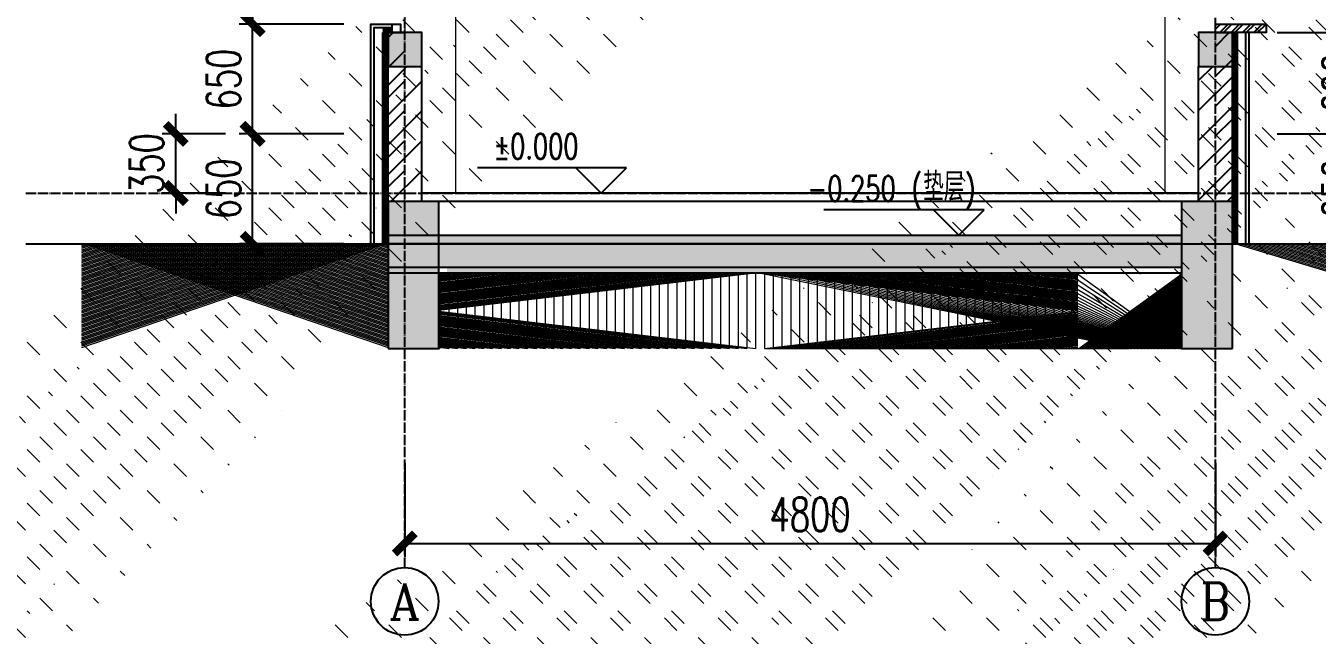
# Model space of a CAD drawing. Extents: x -202236 to 1002404, y -663931 to 1550022.
# Drawn here: x -124582 to -116937, y -333676 to -330069 of the extents above; entities that cross this region are included whole.
import ezdxf
from ezdxf.enums import TextEntityAlignment as Align

# ---------------------------------------------------------------- set-up
doc = ezdxf.new("R2010")
doc.units = 0
doc.linetypes.add('DOTE', pattern=[2.4200000000000004, 2, -0.2, 0.02, -0.2])
for name, color, linetype in [('25mm厚湿贴石材', 35, 'Continuous'), ('A-AXIS-D', 1, 'Continuous'), ('A-AXIS-DOTE', 14, 'DOTE'), ('A-AXIS-ELEV', 4, 'Continuous'), ('A-COLS', 6, 'Continuous'), ('A-HATCH-1', 252, 'Continuous'), ('A-HATCH-2', 251, 'Continuous'), ('A-SFCE', 30, 'Continuous'), ('A-WINDOW', 140, 'Continuous'), ('AS-WALL', 40, 'Continuous'), ('DIM', 173, 'Continuous'), ('PUB_HATCH', 8, 'Continuous'), ('PUB_TEXT', 7, 'Continuous')]:
    doc.layers.add(name, color=color, linetype=linetype)
doc.layers.add('A-WALL-HATCH', color=8, linetype='Continuous', lineweight=13)
doc.styles.add('_TCH_AXIS', font='COMPLEX', dxfattribs={"bigfont": 'GBCBIG'})
doc.styles.add('_TCH_DIM', font='SIMPLEX', dxfattribs={"bigfont": 'GBCBIG'})
doc.styles.add('DHTEXT-1', font='ROMANS.shx', dxfattribs={"width": 0.7, "bigfont": 'CHINESE.shx'})
doc.dimstyles.new('ZN80', dxfattribs={"dimscale": 80, "dimtxt": 2.5, "dimasz": 1.5, "dimexe": 1, "dimexo": 2, "dimgap": 0.9, "dimtad": 1, "dimdec": 0, "dimdsep": 46, "dimtxsty": 'DHTEXT-1', "dimblk": 'ARCHTICK', "dimcen": 2.5, "dimclrd": 173, "dimclre": 173, "dimclrt": 7, "dimazin": 2, "dimtfac": 0.4, "dimtdec": 0, "dimtix": 1, "dimtmove": 2, "dimatfit": 3, "dimfxl": 0, "dimtolj": 1, "dimtzin": 0, "dimarcsym": 0})
pattern_1 = [(45, (2366880.000007628, -521817.6963515249), (-88.3883830036575, 88.3883830036575), [])]
pattern_2 = [(45, (2366880.000007628, -517147.6963515246), (-88.3883830036575, 88.3883830036575), [])]

# ---------------------------------------------------------------- blocks, each defined once
blk = doc.blocks.new('_ArchTick')
at = {"color": 0, "linetype": 'ByBlock', "const_width": 0.4}
blk.add_lwpolyline([(-0.5, -0.5), (0.5, 0.5)], dxfattribs=at)
blk = doc.blocks.new('*D225')
at = {"layer": 'Defpoints', "color": 0, "ltscale": 800, "transparency": 16777216}
for p in [(-122339.2347881653, -332496.7353282776), (-117539.2347881662, -332496.7353282776), (-117539.2347881662, -333132.6864124145)]:
    blk.add_point(p, dxfattribs=at)
at = {"layer": 'DIM', "color": 173, "linetype": 'ByBlock', "lineweight": -2, "ltscale": 800, "transparency": 16777216}
for p, q in [((-122339.2347881653, -332656.7353282776), (-122339.2347881653, -333212.6864124145)), ((-117539.2347881662, -332656.7353282776), (-117539.2347881662, -333212.6864124145)), ((-122339.2347881653, -333132.6864124145), (-117539.2347881662, -333132.6864124145))]:
    blk.add_line(p, q, dxfattribs=at)
at = {"layer": 'DIM', "color": 173, "lineweight": -2, "ltscale": 800, "transparency": 16777216, "xscale": 120, "yscale": 120, "zscale": 120, "rotation": 180}
blk.add_blockref('_ArchTick', (-122339.2347881653, -333132.6864124145), dxfattribs=at)
at = {"layer": 'DIM', "color": 173, "lineweight": -2, "ltscale": 800, "transparency": 16777216, "xscale": 120, "yscale": 120, "zscale": 120}
blk.add_blockref('_ArchTick', (-117539.2347881662, -333132.6864124145), dxfattribs=at)
at = {"layer": 'DIM', "color": 7, "ltscale": 800, "transparency": 16777216, "insert": (-119939.2347881657, -332960.6864124145), "char_height": 200, "attachment_point": 5, "style": 'DHTEXT-1'}
blk.add_mtext('\\A1;4800', dxfattribs=at)
blk = doc.blocks.new('_FZH')
blk.add_lwpolyline([(-0.5, -0.5), (0.5, -0.5), (0.5, 0.5), (-0.5, 0.5)], close=True)
at = {"layer": 'PUB_HATCH'}
blk.add_solid([(-0.5, -0.5), (0.5, -0.5), (-0.5, 0.5), (0.5, 0.5)], dxfattribs=at)
blk = doc.blocks.new('99平面图例外参$0$$LinePat$夹层保温1')
at = {"color": 0}
for p, q in [((0, 0), (96.00000000000546, 0)), ((0, -50), (96.00000000000546, -50)), ((0, -100), (96.00000000000546, -50)), ((96.00000000000546, -100), (0, -50)), ((0, -100), (96.00000000000546, -100)), ((0, -150), (96.00000000000546, -150))]:
    blk.add_line(p, q, dxfattribs=at)
blk = doc.blocks.new('A$Cb263557b')
at = {"layer": 'PUB_HATCH'}
h = blk.add_hatch(dxfattribs=at)
h.set_pattern_fill('普通砖', color=256, scale=50, style=0)
h.set_pattern_definition(pattern_2)
h.paths.add_polyline_path([(101.2254104604945, 749.9999986762996), (-98.77458953950554, 749.9999986762996), (-98.77458953950554, -50), (101.2254104604945, -50)])
h = blk.add_hatch(dxfattribs=at)
h.set_pattern_fill('普通砖', color=256, scale=50, style=0)
h.set_pattern_definition(pattern_2)
h.paths.add_polyline_path([(4900.000000051688, 749.9999986762996), (4700.000000051688, 749.9999986762996), (4700.000000051688, -50.00000015739352), (4900.000000051688, -50.00000015739352)])
at = {"layer": 'AS-WALL'}
for p, q in [((-98.77458953950554, -50), (-98.77458956837654, 749.9999987486517)), ((101.2254104604945, -50), (101.2254104632884, 749.9999987486517)), ((4700.000000051688, -50.00000015739352), (4700.00000022538, 749.9999987486517)), ((4900.000000051688, -50.00000015739352), (4900.000000245869, 749.9999987486517))]:
    blk.add_line(p, q, dxfattribs=at)
at = {"layer": 'A-COLS', "xscale": 199.9999998877756, "yscale": 200.0000008141506, "zscale": 200.0000008141506}
for p in [(1.225410516373813, 849.9999990833458), (4800.000000301749, 849.9999990833458)]:
    blk.add_blockref('_FZH', p, dxfattribs=at)
blk = doc.blocks.new('20250913160636')
at = {"layer": 'A-HATCH-1'}
h = blk.add_hatch(dxfattribs=at)
h.set_pattern_fill('混凝土', color=256, scale=20)
h.set_pattern_definition([(49.99999999999999, (-40599805823.27579, -3386006250), (143.4520365201507, -12.55042699651902), [15, -165]), (355, (-40599805823.27579, -3386006250), (-27.7502667226, 150.4384267400024), [12, -132]), (100.4514, (-40599805811.32145, -3386006251.045868), (115.7018763428043, 137.8879084121907), [12.748038, -140.2284224]), (46.18420000000001, (-40599805823.27579, -3386006210), (213.4482097251289, -33.10380286580362), [22.5, -247.5]), (96.6356, (-40599805805.48844, -3386006212.758661), (186.9325411097407, 194.8235741800883), [19.1220576, -210.3426]), (351.1842, (-40599805823.27579, -3386006210), (186.9323890267254, 194.8237201850649), [18, -198]), (21, (-40599805803.27579, -3386006220), (119.3814104236923, -80.52377813306776), [15, -165]), (326.0000000000001, (-40599805803.27579, -3386006220), (48.66306638431634, 145.0300090093706), [12, -132]), (71.4514, (-40599805793.32734, -3386006226.710321), (168.044525716298, 64.50609934199048), [12.748038, -140.2284224]), (37.50000000000001, (-40599805823.27579, -3386006250), (2.431971063458134, 66.5787707662623), [0, -130.4, 0, -134, 0, -132.5]), (7.499999999999999, (-40599805823.27579, -3386006250), (52.61390748842972, 78.88234237647205), [0, -76.39999999999999, 0, -127.4, 0, -50.5]), (327.5, (-40599805867.87579, -3386006250), (106.7644872344818, -4.510974346875951), [0, -50, 0, -156, 0, -207]), (317.5, (-40599805887.87579, -3386006250), (116.6372338684772, 20.02099646646354), [0, -65, 0, -103.6, 0, -147])])
h.paths.add_polyline_path([(150.0000076284632, -5110.000000000466), (150.0000076284632, -4920.000000000466), (4199.999999999069, -4920.000000000466), (4199.999999999069, -5110.000000000466)])
h.paths.add_polyline_path([(4800.000000000931, -5110.000000000466), (4800.000000000931, -4920.000000000466), (4199.999999999069, -4920.000000000466), (4199.999999999069, -5110.000000000466)])
h = blk.add_hatch(dxfattribs=at)
h.set_pattern_fill('砂石碎砖', color=256, scale=10)
h.set_pattern_definition([(49.99999999999999, (-40599805823.27579, -3386006250), (71.72601810686645, -6.275213369701991), [7.5, -82.5]), (355, (-40599805823.27579, -3386006250), (-13.8751326639637, 75.21921330899217), [6, -66]), (100.4514, (-40599805817.29862, -3386006250.522934), (57.85093817140216, 68.94395420609536), [6.374019000000001, -70.114211]), (46.18420000000001, (-40599805823.27579, -3386006230), (106.724104285309, -16.55190087902807), [11.25, -123.75]), (96.6356, (-40599805814.38211, -3386006231.379331), (93.46627015754987, 97.41178704382244), [9.561028799999999, -105.1713]), (351.1842, (-40599805823.27579, -3386006230), (93.46619451336272, 97.41186009253246), [9, -99]), (21, (-40599805813.27579, -3386006235), (59.69070514017258, -40.2618888798178), [7.5, -82.5]), (326.0000000000001, (-40599805813.27579, -3386006235), (24.33153377248448, 72.51500411325027), [6, -66]), (71.4514, (-40599805808.30157, -3386006238.355161), (84.02226285814899, 32.25304967099524), [6.374019000000001, -70.114211])])
h.paths.add_polyline_path([(250.0000076284632, -5110.000000000466), (3999.999999999069, -5110.000000000466), (3999.999999995343, -5145.000000365544), (250.0000076247379, -5145.000000365544)])
at = {"layer": 'A-HATCH-2'}
h = blk.add_hatch(dxfattribs=at)
h.set_pattern_fill('ANSI32', color=256, scale=10)
h.set_pattern_definition([(45, (2317210.000007628, -521907.452026525), (-33.67596045400933, 33.67596045400933), []), (45, (2317232.450657628, -521907.452026525), (-33.67596045400933, 33.67596045400933), [])])
h.paths.add_polyline_path([(4799.999999999069, -2320.000001317472), (5099.999999999069, -2320.000001317472), (5099.999999999069, -2370.000001317472), (4800.000000007916, -2370.000001316424)])
h.paths.add_polyline_path([(4799.999999999069, -3670.000001324108), (5099.999999999069, -3670.000001324108), (5099.999999999069, -3720.000001324108), (4800.000000007916, -3720.000001323177)])
at = {"layer": 'A-WALL-HATCH'}
h = blk.add_hatch(dxfattribs=at)
h.set_pattern_fill('夯实土壤', color=256, scale=40)
h.set_pattern_definition([(45, (-40599805990.577, -3386006200), (-158.9576044107359, 158.9576044107359), []), (45, (-40599805906.577, -3386006200), (-158.9576044107359, 158.9576044107359), []), (45, (-40599805822.577, -3386006200), (-158.9576044107359, 158.9576044107359), []), (135, (-40599805990.577, -3386006200), (-158.9576044107359, -158.9576044107359), [106, -118.8]), (135, (-40599805948.577, -3386006158), (-158.9576044107359, -158.9576044107359), [106, -118.8]), (135, (-40599805906.577, -3386006116), (-158.9576044107359, -158.9576044107359), [106, -118.8])])
h.paths.add_polyline_path([(201.2254104656167, -5145.000000362517), (3985.498786931392, -5145.000000362517), (3985.498786931857, -5590.000000000466), (201.2254104660824, -5590.000000000466)])
h.paths.add_polyline_path([(-1911.225410461426, -4970.000000000466), (-98.77458953950554, -4970.000000000466), (-98.77458953950554, -5590.000000000466), (-1911.225410461426, -5590.000000000466)])
h.paths.add_polyline_path([(4598.774589538574, -5590.000000000466), (4598.774589549284, -5145.000000247383), (3985.498786930926, -5145.000000247383), (3985.498786931857, -5590.000000000466)])
h.paths.add_polyline_path([(6960.000007628463, -5590.000000000466), (6960.000007628463, -4970.000000000698), (4898.774589538574, -4970.000000000466), (4898.774589538574, -5590.000000000466)])
at = {"layer": 'PUB_HATCH'}
h = blk.add_hatch(dxfattribs=at)
h.set_pattern_fill('普通砖', color=256, scale=50, style=0)
h.set_pattern_definition(pattern_1)
h.paths.add_polyline_path([(-9.313225746154785e-10, -4720.000000000466), (-9.313225746154785e-10, -3720.00000137859), (-100.0000000009313, -3720.00000137859), (-100.0000000009313, -4720.000000000466)])
h = blk.add_hatch(dxfattribs=at)
h.set_pattern_fill('普通砖', color=256, scale=50, style=0)
h.set_pattern_definition(pattern_1)
h.paths.add_polyline_path([(4900, -4720.000000000466), (4900, -3720.000001324108), (4800, -3720.000001324108), (4800, -4720.000000000466)])
at = {"layer": '25mm厚湿贴石材'}
for points in [[(-200.0000000139698, -4970.000000000466), (-200.0000000139698, -3670.000001323642), (-75.00000013411045, -3670.000001323642)], [(-180.0000000139698, -4970.000000000466), (-180.0000000139698, -3690.000001323642), (-75.00000013411045, -3690.000001323642)], [(4980.000000013039, -4970.000000000466), (4980.000000013039, -3720.000001324108)], [(5000.000000013039, -4970.000000000466), (5000.000000013039, -3720.000001324108)]]:
    blk.add_lwpolyline(points, dxfattribs=at)
at = {"layer": 'A-AXIS-ELEV'}
for p, q in [((1313.275802611373, -4520.000000000466), (430.0000076284632, -4520.000000000466)), ((1163.275802611373, -4670.000000000466), (1013.275802611373, -4520.000000000466)), ((1163.275802611373, -4670.000000000466), (1313.275802611373, -4520.000000000466)), ((3430.000007628463, -4770.000000000466), (2480.932024636772, -4770.000000000466)), ((3280.000007628463, -4920.000000000466), (3130.000007628463, -4770.000000000466)), ((3280.000007628463, -4920.000000000466), (3430.000007628463, -4770.000000000466))]:
    blk.add_line(p, q, dxfattribs=at)
at = {"layer": 'A-SFCE'}
for p, q in [((4600, -4719.999999486376), (4.656612873077393e-09, -4720.000000000466)), ((4199.999999999069, -4669.999999531079), (101.2254104597378, -4669.999999989152)), ((4700.000000061612, -4670.000002406556), (4150.000007628463, -4670.000000000466)), ((-100.0000000009313, -4920.000000000466), (4598.774589538574, -4920.000000000466)), ((4598.774589538574, -4970.000000000466), (-100.0000000009313, -4970.000000000466)), ((-100.0000000009313, -4970.000000000466), (4598.774589538574, -4970.000000000466)), ((4900, -4969.999999523629), (6960.000007628463, -4969.999999523629)), ((4598.774589538574, -5145.000000231317), (-100.0000000009313, -5145.000000477303))]:
    blk.add_line(p, q, dxfattribs=at)
blk.add_lwpolyline([(4598.774589538574, -5110.000000000466), (-100.0000000009313, -5110.000000000466)], dxfattribs=at)
at = {"layer": 'A-WALL-HATCH'}
for p, q in [((299.9999999990687, -1190.000000000466), (299.9999999990687, -4670.000000000466)), ((4500, -1190.000000000466), (4500, -4670.000000000466)), ((-1.341104507446289e-07, -2320.000002983725), (-1.331791281700134e-07, -3717.452028184896))]:
    blk.add_line(p, q, dxfattribs=at)
at = {"layer": 'A-WINDOW'}
blk.add_lwpolyline([(-25.00000013411045, -3720.000002983492), (-75.00000013411045, -3720.000002983492), (-75.00000013411045, -3670.000002983492), (-25.00000013411045, -3670.000002983492)], close=True, dxfattribs=at)
blk.add_lwpolyline([(4799.999999999069, -3670.000001324108), (5099.999999999069, -3670.000001324108), (5099.999999999069, -3720.000001324108), (4800.000000007916, -3720.000001323177), (4800.000000007916, -3670.000001330627)], dxfattribs=at)
at = {"layer": 'AS-WALL'}
for p, q in [((-100.0000000009313, -4720.000000000466), (-100.0000000009313, -3720.00000137859)), ((-100.0000000009313, -3720.00000137859), (-9.313225746154785e-10, -3720.00000137859)), ((4800, -3720.000001324108), (4900, -3720.000001324108)), ((4900, -4720.000000000466), (4900, -3720.000001324108)), ((-100.0000000009313, -4720.000000000466), (-98.7745893993415, -4720.000000157859))]:
    blk.add_line(p, q, dxfattribs=at)
at = {"ltscale": 800}
blk.add_blockref('A$Cb263557b', (-9.313225746154785e-10, -4670.000000000466), dxfattribs=at)
at = {"layer": 'A-COLS', "xscale": 300, "yscale": 870, "zscale": 870}
blk.add_blockref('_FZH', (51.22541046049446, -5155.000000000466), dxfattribs=at)
at = {"layer": 'A-COLS', "xscale": 870.0000000000009, "yscale": 300.0000000000002, "zscale": 300, "rotation": 90}
blk.add_blockref('_FZH', (4750, -5155.000000000466), dxfattribs=at)
at = {"layer": 'A-HATCH-2', "zscale": 0.2}
for p, xscale, yscale, rotation in [((-130.0000001257285, -3720.000001605367), -0.2864583333551449, 0.2, 180), ((-130.0000001131557, -3739.230772248004), 0.2003205125996483, 0.2000000000000002, 90), ((-130.0000001131557, -3758.461541457567), 0.2003205125996483, 0.2000000000000002, 90), ((-102.5000001238659, -3720.000001605367), -0.2864583333551449, 0.2, 180), ((4929.999999845866, -3739.230772248004), -0.2003205125996481, 0.2, 270), ((4929.999999845866, -3758.461541457567), -0.2003205125996481, 0.2, 270), ((-130.0000001131557, -3777.692310667131), 0.2003205125996483, 0.2000000000000002, 90), ((-130.0000001131557, -3796.923079876695), 0.2003205125996483, 0.2000000000000002, 90), ((-130.0000001131557, -3816.153849086259), 0.2003205125996483, 0.2000000000000002, 90), ((-130.0000001131557, -3835.384618295822), 0.2003205125996483, 0.2000000000000002, 90), ((4929.999999845866, -3777.692310667131), -0.2003205125996481, 0.2, 270), ((4929.999999845866, -3796.923079876695), -0.2003205125996481, 0.2, 270), ((4929.999999845866, -3816.153849086259), -0.2003205125996481, 0.2, 270), ((4929.999999845866, -3835.384618295822), -0.2003205125996481, 0.2, 270), ((-130.0000001131557, -3854.615387505386), 0.2003205125996483, 0.2000000000000002, 90), ((-130.0000001131557, -3873.84615671495), 0.2003205125996483, 0.2000000000000002, 90), ((-130.0000001131557, -3893.076925924513), 0.2003205125996483, 0.2000000000000002, 90), ((-130.0000001131557, -3912.307695134077), 0.2003205125996483, 0.2000000000000002, 90), ((4929.999999845866, -3854.615387505386), -0.2003205125996481, 0.2, 270), ((4929.999999845866, -3873.84615671495), -0.2003205125996481, 0.2, 270), ((4929.999999845866, -3893.076925924513), -0.2003205125996481, 0.2, 270), ((4929.999999845866, -3912.307695134077), -0.2003205125996481, 0.2, 270), ((-130.0000001131557, -3931.538464343641), 0.2003205125996483, 0.2000000000000002, 90), ((-130.0000001131557, -3950.769233553205), 0.2003205125996483, 0.2000000000000002, 90), ((-130.0000001131557, -3970.000002762768), 0.2003205125996483, 0.2000000000000002, 90), ((-130.0000001131557, -3989.230771972332), 0.2003205125996483, 0.2000000000000002, 90), ((4929.999999845866, -3931.538464343641), -0.2003205125996481, 0.2, 270), ((4929.999999845866, -3950.769233553205), -0.2003205125996481, 0.2, 270), ((4929.999999845866, -3970.000002762768), -0.2003205125996481, 0.2, 270), ((4929.999999845866, -3989.230771972332), -0.2003205125996481, 0.2, 270), ((-130.0000001131557, -4008.461541181896), 0.2003205125996483, 0.2000000000000002, 90), ((-130.0000001131557, -4027.69231039146), 0.2003205125996483, 0.2000000000000002, 90), ((-130.0000001131557, -4046.923079601023), 0.2003205125996483, 0.2000000000000002, 90), ((-130.0000001131557, -4066.153848810587), 0.2003205125996483, 0.2000000000000002, 90), ((4929.999999845866, -4008.461541181896), -0.2003205125996481, 0.2, 270), ((4929.999999845866, -4027.69231039146), -0.2003205125996481, 0.2, 270), ((4929.999999845866, -4046.923079601023), -0.2003205125996481, 0.2, 270), ((4929.999999845866, -4066.153848810587), -0.2003205125996481, 0.2, 270), ((-130.0000001131557, -4085.384618020151), 0.2003205125996483, 0.2000000000000002, 90), ((-130.0000001131557, -4104.615387229715), 0.2003205125996483, 0.2000000000000002, 90), ((-130.0000001131557, -4123.846156439278), 0.2003205125996483, 0.2000000000000002, 90), ((-130.0000001131557, -4143.076925648842), 0.2003205125996483, 0.2000000000000002, 90), ((4929.999999845866, -4085.384618020151), -0.2003205125996481, 0.2, 270), ((4929.999999845866, -4104.615387229715), -0.2003205125996481, 0.2, 270), ((4929.999999845866, -4123.846156439278), -0.2003205125996481, 0.2, 270), ((4929.999999845866, -4143.076925648842), -0.2003205125996481, 0.2, 270), ((-130.0000001131557, -4162.307694858406), 0.2003205125996483, 0.2000000000000002, 90), ((-130.0000001131557, -4181.538464067969), 0.2003205125996483, 0.2000000000000002, 90), ((-130.0000001131557, -4200.76923327765), 0.2003205125996483, 0.2000000000000002, 90), ((-130.0000001131557, -4220.000002487213), 0.2003205125996483, 0.2000000000000002, 90), ((4929.999999845866, -4162.307694858406), -0.2003205125996481, 0.2, 270), ((4929.999999845866, -4181.538464067969), -0.2003205125996481, 0.2, 270), ((4929.999999845866, -4200.76923327765), -0.2003205125996481, 0.2, 270), ((4929.999999845866, -4220.000002487213), -0.2003205125996481, 0.2, 270), ((-130.0000001131557, -4239.230771696777), 0.2003205125996483, 0.2000000000000002, 90), ((-130.0000001131557, -4258.461540906341), 0.2003205125996483, 0.2000000000000002, 90), ((-130.0000001131557, -4277.692310115905), 0.2003205125996483, 0.2000000000000002, 90), ((-130.0000001131557, -4296.923079325468), 0.2003205125996483, 0.2000000000000002, 90), ((4929.999999845866, -4239.230771696777), -0.2003205125996481, 0.2, 270), ((4929.999999845866, -4258.461540906341), -0.2003205125996481, 0.2, 270), ((4929.999999845866, -4277.692310115905), -0.2003205125996481, 0.2, 270), ((4929.999999845866, -4296.923079325468), -0.2003205125996481, 0.2, 270), ((-130.0000001131557, -4316.153848535032), 0.2003205125996483, 0.2000000000000002, 90), ((-130.0000001131557, -4335.384617744596), 0.2003205125996483, 0.2000000000000002, 90), ((-130.0000001131557, -4354.615386954159), 0.2003205125996483, 0.2000000000000002, 90), ((-130.0000001131557, -4373.846156163723), 0.2003205125996483, 0.2000000000000002, 90), ((4929.999999845866, -4316.153848535032), -0.2003205125996481, 0.2, 270), ((4929.999999845866, -4335.384617744596), -0.2003205125996481, 0.2, 270), ((4929.999999845866, -4354.615386954159), -0.2003205125996481, 0.2, 270), ((4929.999999845866, -4373.846156163723), -0.2003205125996481, 0.2, 270), ((-130.0000001131557, -4393.076925373287), 0.2003205125996483, 0.2000000000000002, 90), ((-130.0000001131557, -4412.307694582851), 0.2003205125996483, 0.2000000000000002, 90), ((-130.0000001131557, -4431.538463792414), 0.2003205125996483, 0.2000000000000002, 90), ((-130.0000001131557, -4450.769233001978), 0.2003205125996483, 0.2000000000000002, 90), ((4929.999999845866, -4393.076925373287), -0.2003205125996481, 0.2, 270), ((4929.999999845866, -4412.307694582851), -0.2003205125996481, 0.2, 270), ((4929.999999845866, -4431.538463792414), -0.2003205125996481, 0.2, 270), ((4929.999999845866, -4450.769233001978), -0.2003205125996481, 0.2, 270), ((-130.0000001131557, -4470.000002211542), 0.2003205125996483, 0.2000000000000002, 90), ((-130.0000001131557, -4489.230771421106), 0.2003205125996483, 0.2000000000000002, 90), ((-130.0000001131557, -4508.461540630786), 0.2003205125996483, 0.2000000000000002, 90), ((-130.0000001131557, -4527.692309840349), 0.2003205125996483, 0.2000000000000002, 90), ((4929.999999845866, -4470.000002211542), -0.2003205125996481, 0.2, 270), ((4929.999999845866, -4489.230771421106), -0.2003205125996481, 0.2, 270), ((4929.999999845866, -4508.461540630786), -0.2003205125996481, 0.2, 270), ((4929.999999845866, -4527.692309840349), -0.2003205125996481, 0.2, 270), ((-130.0000001131557, -4546.923079049913), 0.2003205125996483, 0.2000000000000002, 90), ((-130.0000001131557, -4566.153848259477), 0.2003205125996483, 0.2000000000000002, 90), ((-130.0000001131557, -4585.384617469041), 0.2003205125996483, 0.2000000000000002, 90), ((-130.0000001131557, -4604.615386678604), 0.2003205125996483, 0.2000000000000002, 90), ((4929.999999845866, -4546.923079049913), -0.2003205125996481, 0.2, 270), ((4929.999999845866, -4566.153848259477), -0.2003205125996481, 0.2, 270), ((4929.999999845866, -4585.384617469041), -0.2003205125996481, 0.2, 270), ((4929.999999845866, -4604.615386678604), -0.2003205125996481, 0.2, 270), ((-130.0000001131557, -4623.846155888168), 0.2003205125996483, 0.2000000000000002, 90), ((-130.0000001131557, -4643.076925097732), 0.2003205125996483, 0.2000000000000002, 90), ((-130.0000001131557, -4662.307694307296), 0.2003205125996483, 0.2000000000000002, 90), ((-130.0000001131557, -4681.538463516859), 0.2003205125996483, 0.2000000000000002, 90), ((4929.999999845866, -4623.846155888168), -0.2003205125996481, 0.2, 270), ((4929.999999845866, -4643.076925097732), -0.2003205125996481, 0.2, 270), ((4929.999999845866, -4662.307694307296), -0.2003205125996481, 0.2, 270), ((4929.999999845866, -4681.538463516859), -0.2003205125996481, 0.2, 270), ((-130.0000001131557, -4700.769232726423), 0.2003205125996483, 0.2000000000000002, 90), ((-130.0000001131557, -4720.000001935987), 0.2003205125996483, 0.2000000000000002, 90), ((-130.0000001131557, -4739.230771145551), 0.2003205125996483, 0.2000000000000002, 90), ((-130.0000001131557, -4758.461540355114), 0.2003205125996483, 0.2000000000000002, 90), ((4929.999999845866, -4700.769232726423), -0.2003205125996481, 0.2, 270), ((4929.999999845866, -4720.000001935987), -0.2003205125996481, 0.2, 270), ((4929.999999845866, -4739.230771145551), -0.2003205125996481, 0.2, 270), ((4929.999999845866, -4758.461540355114), -0.2003205125996481, 0.2, 270), ((-130.0000001131557, -4777.692309564678), 0.2003205125996483, 0.2000000000000002, 90), ((-130.0000001131557, -4796.923078774242), 0.2003205125996483, 0.2000000000000002, 90), ((-130.0000001131557, -4816.153847983805), 0.2003205125996483, 0.2000000000000002, 90), ((-130.0000001131557, -4835.384617193369), 0.2003205125996483, 0.2000000000000002, 90), ((4929.999999845866, -4777.692309564678), -0.2003205125996481, 0.2, 270), ((4929.999999845866, -4796.923078774242), -0.2003205125996481, 0.2, 270), ((4929.999999845866, -4816.153847983805), -0.2003205125996481, 0.2, 270), ((4929.999999845866, -4835.384617193369), -0.2003205125996481, 0.2, 270), ((-130.0000001131557, -4854.615386402933), 0.2003205125996483, 0.2000000000000002, 90), ((-130.0000001131557, -4873.846155612497), 0.2003205125996483, 0.2000000000000002, 90), ((-130.0000001131557, -4893.07692482206), 0.2003205125996483, 0.2000000000000002, 90), ((-130.0000001131557, -4912.307694031624), 0.2003205125996483, 0.2000000000000002, 90), ((4929.999999845866, -4854.615386402933), -0.2003205125996481, 0.2, 270), ((4929.999999845866, -4873.846155612497), -0.2003205125996481, 0.2, 270), ((4929.999999845866, -4893.07692482206), -0.2003205125996481, 0.2, 270), ((4929.999999845866, -4912.307694031624), -0.2003205125996481, 0.2, 270), ((-130.0000001131557, -4931.538463241188), 0.2003205125996483, 0.2000000000000002, 90), ((-130.0000001131557, -4950.769232450752), 0.2003205125996483, 0.2000000000000002, 90), ((-130.0000001131557, -4970.000001660315), 0.2003205125996483, 0.2000000000000002, 90), ((4929.999999845866, -4931.538463241188), -0.2003205125996481, 0.2, 270), ((4929.999999845866, -4950.769232450752), -0.2003205125996481, 0.2, 270), ((4929.999999845866, -4970.000001660315), -0.2003205125996481, 0.2, 270)]:
    blk.add_blockref('99平面图例外参$0$$LinePat$夹层保温1', p, dxfattribs=dict(at, xscale=xscale, yscale=yscale, rotation=rotation))
at = {"layer": 'PUB_TEXT', "style": '_TCH_DIM', "width": 0.7058823529411765}
for s, p in [('%%P0.000', (525.0000076284632, -4467.500000000466)), ('-0.250', (2385.000010171439, -4717.500000000466)), ('(', (3000.000010171439, -4717.500000000466)), (')', (3315.744691022672, -4717.500000000466))]:
    blk.add_text(s, height=148.75, dxfattribs=at).set_placement(p)
at = {"layer": 'PUB_TEXT', "style": '_TCH_DIM'}
blk.add_text('垫层', height=168.7943262411347, dxfattribs=at).set_placement((3070.000010171439, -4717.500000000466))
blk = doc.blocks.new('*D444')
at = {"layer": 'Defpoints', "color": 0, "ltscale": 800, "transparency": 16777216}
for p in [(-117334.6002992917, -328708.6451195757), (-117334.6002992917, -330108.6451195757), (-116634.1142836682, -330108.6451195757)]:
    blk.add_point(p, dxfattribs=at)
at = {"layer": 'DIM', "color": 173, "linetype": 'ByBlock', "lineweight": -2, "ltscale": 800, "transparency": 16777216}
for p, q in [((-117174.6002992917, -328708.6451195757), (-116554.1142836682, -328708.6451195757)), ((-116634.1142836682, -328708.6451195757), (-116634.1142836682, -330108.6451195757)), ((-117174.6002992917, -330108.6451195757), (-116554.1142836682, -330108.6451195757))]:
    blk.add_line(p, q, dxfattribs=at)
at = {"layer": 'DIM', "color": 173, "lineweight": -2, "ltscale": 800, "transparency": 16777216, "xscale": 120, "yscale": 120, "zscale": 120}
for p, rotation in [((-116634.1142836682, -328708.6451195757), 90), ((-116634.1142836682, -330108.6451195757), 270)]:
    blk.add_blockref('_ArchTick', p, dxfattribs=dict(at, rotation=rotation))
at = {"layer": 'DIM', "color": 7, "ltscale": 800, "transparency": 16777216, "insert": (-116806.1142836683, -329408.6451195757), "char_height": 200, "attachment_point": 5, "rotation": 90, "style": 'DHTEXT-1'}
blk.add_mtext('\\A1;1400', dxfattribs=at)
blk = doc.blocks.new('*D445')
at = {"layer": 'Defpoints', "color": 0, "ltscale": 800, "transparency": 16777216}
for p in [(-117334.600296114, -330708.6451193932), (-116634.1142836683, -330708.6451193932), (-117334.600296114, -331358.6451194204)]:
    blk.add_point(p, dxfattribs=at)
at = {"layer": 'DIM', "color": 173, "linetype": 'ByBlock', "lineweight": -2, "ltscale": 800, "transparency": 16777216}
for p, q in [((-117174.600296114, -330708.6451193932), (-116554.1142836683, -330708.6451193932)), ((-116634.1142836683, -331358.6451194204), (-116634.1142836683, -330708.6451193932)), ((-117174.600296114, -331358.6451194204), (-116554.1142836683, -331358.6451194204))]:
    blk.add_line(p, q, dxfattribs=at)
at = {"layer": 'DIM', "color": 173, "lineweight": -2, "ltscale": 800, "transparency": 16777216, "xscale": 120, "yscale": 120, "zscale": 120}
for p, rotation in [((-116634.1142836683, -330708.6451193932), 90), ((-116634.1142836683, -331358.6451194204), 270)]:
    blk.add_blockref('_ArchTick', p, dxfattribs=dict(at, rotation=rotation))
at = {"layer": 'DIM', "color": 7, "ltscale": 800, "transparency": 16777216, "insert": (-116806.1142836683, -331033.6451194067), "char_height": 200, "attachment_point": 5, "rotation": 90, "style": 'DHTEXT-1'}
blk.add_mtext('\\A1;650', dxfattribs=at)
blk = doc.blocks.new('*D447')
at = {"layer": 'Defpoints', "color": 0, "ltscale": 800, "transparency": 16777216}
for p in [(-117334.6002992917, -330108.6451195757), (-116634.1142836683, -330108.6451195757), (-117334.600296114, -330708.6451193932)]:
    blk.add_point(p, dxfattribs=at)
at = {"layer": 'DIM', "color": 173, "linetype": 'ByBlock', "lineweight": -2, "ltscale": 800, "transparency": 16777216}
for p, q in [((-117174.6002992917, -330108.6451195757), (-116554.1142836683, -330108.6451195757)), ((-116634.1142836683, -330708.6451193932), (-116634.1142836683, -330108.6451195757)), ((-117174.600296114, -330708.6451193932), (-116554.1142836683, -330708.6451193932))]:
    blk.add_line(p, q, dxfattribs=at)
at = {"layer": 'DIM', "color": 173, "lineweight": -2, "ltscale": 800, "transparency": 16777216, "xscale": 120, "yscale": 120, "zscale": 120}
for p, rotation in [((-116634.1142836683, -330108.6451195757), 90), ((-116634.1142836683, -330708.6451193932), 270)]:
    blk.add_blockref('_ArchTick', p, dxfattribs=dict(at, rotation=rotation))
at = {"layer": 'DIM', "color": 7, "ltscale": 800, "transparency": 16777216, "insert": (-116806.1142836683, -330408.6451194844), "char_height": 200, "attachment_point": 5, "rotation": 90, "style": 'DHTEXT-1'}
blk.add_mtext('\\A1;600', dxfattribs=at)
blk = doc.blocks.new('*D452')
at = {"layer": 'Defpoints', "color": 0, "ltscale": 800, "transparency": 16777216}
for p in [(-122539.2347881793, -328758.6451196495), (-123239.7208038034, -330058.6451195757), (-122539.2347881793, -330058.6451195757)]:
    blk.add_point(p, dxfattribs=at)
at = {"layer": 'DIM', "color": 173, "linetype": 'ByBlock', "lineweight": -2, "ltscale": 800, "transparency": 16777216}
for p, q in [((-122699.2347881793, -328758.6451196495), (-123319.7208038034, -328758.6451196495)), ((-123239.7208038034, -328758.6451196495), (-123239.7208038034, -330058.6451195757)), ((-122699.2347881793, -330058.6451195757), (-123319.7208038034, -330058.6451195757))]:
    blk.add_line(p, q, dxfattribs=at)
at = {"layer": 'DIM', "color": 173, "lineweight": -2, "ltscale": 800, "transparency": 16777216, "xscale": 120, "yscale": 120, "zscale": 120}
for p, rotation in [((-123239.7208038034, -328758.6451196495), 90), ((-123239.7208038034, -330058.6451195757), 270)]:
    blk.add_blockref('_ArchTick', p, dxfattribs=dict(at, rotation=rotation))
at = {"layer": 'DIM', "color": 7, "ltscale": 800, "transparency": 16777216, "insert": (-123411.7208038034, -329408.6451196126), "char_height": 200, "attachment_point": 5, "rotation": 90, "style": 'DHTEXT-1'}
blk.add_mtext('\\A1;1300', dxfattribs=at)
blk = doc.blocks.new('*D453')
at = {"layer": 'Defpoints', "color": 0, "ltscale": 800, "transparency": 16777216}
for p in [(-123239.7208038032, -330708.6451193932), (-122539.234791357, -330708.6451193932), (-122539.234791357, -331358.6451194204)]:
    blk.add_point(p, dxfattribs=at)
at = {"layer": 'DIM', "color": 173, "linetype": 'ByBlock', "lineweight": -2, "ltscale": 800, "transparency": 16777216}
for p, q in [((-122699.234791357, -330708.6451193932), (-123319.7208038032, -330708.6451193932)), ((-123239.7208038032, -331358.6451194204), (-123239.7208038032, -330708.6451193932)), ((-122699.234791357, -331358.6451194204), (-123319.7208038032, -331358.6451194204))]:
    blk.add_line(p, q, dxfattribs=at)
at = {"layer": 'DIM', "color": 173, "lineweight": -2, "ltscale": 800, "transparency": 16777216, "xscale": 120, "yscale": 120, "zscale": 120}
for p, rotation in [((-123239.7208038032, -330708.6451193932), 90), ((-123239.7208038032, -331358.6451194204), 270)]:
    blk.add_blockref('_ArchTick', p, dxfattribs=dict(at, rotation=rotation))
at = {"layer": 'DIM', "color": 7, "ltscale": 800, "transparency": 16777216, "insert": (-123411.7208038033, -331033.6451194067), "char_height": 200, "attachment_point": 5, "rotation": 90, "style": 'DHTEXT-1'}
blk.add_mtext('\\A1;650', dxfattribs=at)
blk = doc.blocks.new('*D455')
at = {"layer": 'Defpoints', "color": 0, "ltscale": 800, "transparency": 16777216}
for p in [(-123239.7208038032, -330058.6451195757), (-122539.2347881793, -330058.6451195757), (-122539.234791357, -330708.6451193932)]:
    blk.add_point(p, dxfattribs=at)
at = {"layer": 'DIM', "color": 173, "linetype": 'ByBlock', "lineweight": -2, "ltscale": 800, "transparency": 16777216}
for p, q in [((-122699.2347881793, -330058.6451195757), (-123319.7208038032, -330058.6451195757)), ((-123239.7208038032, -330708.6451193932), (-123239.7208038032, -330058.6451195757)), ((-122699.234791357, -330708.6451193932), (-123319.7208038032, -330708.6451193932))]:
    blk.add_line(p, q, dxfattribs=at)
at = {"layer": 'DIM', "color": 173, "lineweight": -2, "ltscale": 800, "transparency": 16777216, "xscale": 120, "yscale": 120, "zscale": 120}
for p, rotation in [((-123239.7208038032, -330058.6451195757), 90), ((-123239.7208038032, -330708.6451193932), 270)]:
    blk.add_blockref('_ArchTick', p, dxfattribs=dict(at, rotation=rotation))
at = {"layer": 'DIM', "color": 7, "ltscale": 800, "transparency": 16777216, "insert": (-123411.7208038033, -330383.6451194844), "char_height": 200, "attachment_point": 5, "rotation": 90, "style": 'DHTEXT-1'}
blk.add_mtext('\\A1;650', dxfattribs=at)
blk = doc.blocks.new('*D456')
at = {"layer": 'Defpoints', "color": 0, "ltscale": 800, "transparency": 16777216}
for p in [(-123695.1827531937, -330708.6451193934), (-123239.720803803, -330708.6451193934), (-123239.720803803, -331058.645119041)]:
    blk.add_point(p, dxfattribs=at)
at = {"layer": 'DIM', "color": 173, "linetype": 'ByBlock', "lineweight": -2, "ltscale": 800, "transparency": 16777216}
for p, q in [((-123695.1827531937, -330708.6451193934), (-123695.1827531937, -330588.6451193934)), ((-123399.720803803, -330708.6451193934), (-123775.1827531937, -330708.6451193934)), ((-123695.1827531937, -331058.645119041), (-123695.1827531937, -330708.6451193934)), ((-123399.720803803, -331058.645119041), (-123775.1827531937, -331058.645119041)), ((-123695.1827531937, -331058.645119041), (-123695.1827531937, -331178.645119041))]:
    blk.add_line(p, q, dxfattribs=at)
at = {"layer": 'DIM', "color": 173, "lineweight": -2, "ltscale": 800, "transparency": 16777216, "xscale": 120, "yscale": 120, "zscale": 120}
for p, rotation in [((-123695.1827531937, -330708.6451193934), 270), ((-123695.1827531937, -331058.645119041), 90)]:
    blk.add_blockref('_ArchTick', p, dxfattribs=dict(at, rotation=rotation))
at = {"layer": 'DIM', "color": 7, "ltscale": 800, "transparency": 16777216, "insert": (-123867.1827531938, -330883.6451192171), "char_height": 200, "attachment_point": 5, "rotation": 90, "style": 'DHTEXT-1'}
blk.add_mtext('\\A1;350', dxfattribs=at)

msp = doc.modelspace()

# ---------------------------------------------------------------- linework, layer by layer
at = {"layer": 'A-AXIS-D'}
for centre in [(-122339.2347881653, -333475.6457499592), (-117539.8345882761, -333475.6457499592)]:
    msp.add_circle(centre, 200, dxfattribs=at)
at = {"layer": 'A-AXIS-DOTE', "ltscale": 30}
for p, q in [((-122339.2347881653, -333275.6466492736), (-122339.2347881653, -326388.6451191031)), ((-117539.2347881662, -333275.6466492736), (-117539.2347881662, -326388.6451191031)), ((-124582.4784376825, -331058.6451191036), (-114235.7542326654, -331058.6451191036))]:
    msp.add_line(p, q, dxfattribs=at)
at = {"layer": 'A-AXIS-DOTE'}
msp.add_line((-124582.4784376825, -331358.6451191036), (-114235.7542326654, -331358.6451191036), dxfattribs=at)

# ---------------------------------------------------------------- texts
at = {"layer": 'PUB_TEXT', "style": '_TCH_AXIS'}
for s, height, p, p2 in [('A', 212.5918486622831, (-122430.3455804492, -333581.9416742902), (-122248.1239958814, -333581.9416742902)), ('B', 217.628563798096, (-117627.9223402895, -333584.4600318582), (-117451.7468362626, -333584.4600318582))]:
    msp.add_text(s, height=height, dxfattribs=at).set_placement(p, p2, align=Align.FIT)

# ---------------------------------------------------------------- dimensions: what is measured, and where the dimension line sits
at = {"layer": 'DIM', "ltscale": 800}
dim = msp.add_aligned_dim(p1=(-122339.2347881653, -332496.7353282776), p2=(-117539.2347881662, -332496.7353282776), distance=-635.9510841369047, dimstyle='ZN80', dxfattribs=at)
dim.commit()
dim.dimension.update_dxf_attribs({"geometry": '*D225', "text_midpoint": (-119939.2347881657, -332960.6864124145)})

# ---------------------------------------------------------------- next in the draw order: block references
at = {"layer": 'A-AXIS-D', "ltscale": 800}
msp.add_blockref('20250913160636', (-122339.2347881653, -326388.6451191031), dxfattribs=at)

# ---------------------------------------------------------------- next in the draw order: dimensions: what is measured, and where the dimension line sits
at = {"layer": 'DIM', "ltscale": 800}
for base, p1, p2, picture, middle in [((-116634.1142836682, -330108.6451195757), (-117334.6002992916, -328708.6451195756), (-117334.6002992916, -330108.6451195756), '*D444', (-116806.1142836683, -329408.6451195757)), ((-123239.7208038034, -330058.6451195757), (-122539.2347881793, -328758.6451196494), (-122539.2347881793, -330058.6451195756), '*D452', (-123411.7208038034, -329408.6451196126)), ((-123239.7208038032, -330058.6451195757), (-122539.2347913569, -330708.6451193931), (-122539.2347881793, -330058.6451195756), '*D455', (-123411.7208038033, -330383.6451194844)), ((-116634.1142836683, -330108.6451195757), (-117334.600296114, -330708.6451193931), (-117334.6002992916, -330108.6451195756), '*D447', (-116806.1142836683, -330408.6451194844)), ((-123695.1827531937, -330708.6451193934), (-123239.7208038029, -331058.6451190409), (-123239.7208038029, -330708.6451193932), '*D456', (-123867.1827531938, -330883.6451192171)), ((-123239.7208038032, -330708.6451193932), (-122539.2347913569, -331358.6451194203), (-122539.2347913569, -330708.6451193931), '*D453', (-123411.7208038033, -331033.6451194067)), ((-116634.1142836683, -330708.6451193932), (-117334.600296114, -331358.6451194203), (-117334.600296114, -330708.6451193931), '*D445', (-116806.1142836683, -331033.6451194067))]:
    dim = msp.add_linear_dim(base=base, p1=p1, p2=p2, angle=90, dimstyle='ZN80', dxfattribs=at)
    dim.commit()
    dim.dimension.update_dxf_attribs({"geometry": picture, "text_midpoint": middle})

doc.saveas('drawing.dxf')
